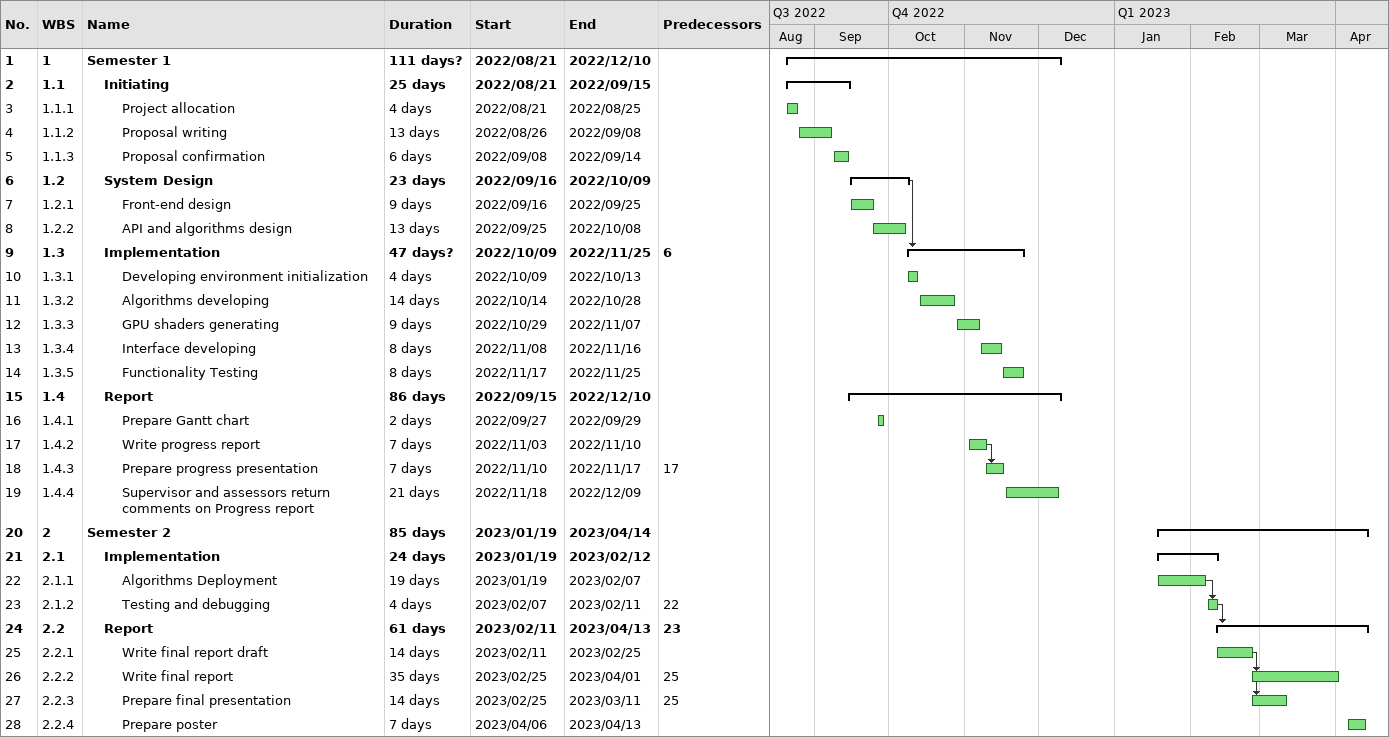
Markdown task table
| ID | WBS | Task | Duration | Start | Finish | Predecessors |
|---|---|---|---|---|---|---|
| 1 | 1 | **Semester 1** | 111d? | 2022-08-21 | 2022-12-10 |  |
| 2 | 1.1 | **Initiating** | 25d | 2022-08-21 | 2022-09-15 |  |
| 3 | 1.1.1 | Project allocation | 4d | 2022-08-21 | 2022-08-25 |  |
| 4 | 1.1.2 | Proposal writing | 13d | 2022-08-26 | 2022-09-08 |  |
| 5 | 1.1.3 | Proposal confirmation | 6d | 2022-09-08 | 2022-09-14 |  |
| 6 | 1.2 | **System Design** | 23d | 2022-09-16 | 2022-10-09 |  |
| 7 | 1.2.1 | Front-end design | 9d | 2022-09-16 | 2022-09-25 |  |
| 8 | 1.2.2 | API and algorithms design | 13d | 2022-09-25 | 2022-10-08 |  |
| 9 | 1.3 | **Implementation** | 47d? | 2022-10-09 | 2022-11-25 | 6 |
| 10 | 1.3.1 | Developing environment initialization | 4d | 2022-10-09 | 2022-10-13 |  |
| 11 | 1.3.2 | Algorithms developing | 14d | 2022-10-14 | 2022-10-28 |  |
| 12 | 1.3.3 | GPU shaders generating | 9d | 2022-10-29 | 2022-11-07 |  |
| 13 | 1.3.4 | Interface developing | 8d | 2022-11-08 | 2022-11-16 |  |
| 14 | 1.3.5 | Functionality Testing | 8d | 2022-11-17 | 2022-11-25 |  |
| 15 | 1.4 | **Report** | 86d | 2022-09-15 | 2022-12-10 |  |
| 16 | 1.4.1 | Prepare Gantt chart | 2d | 2022-09-27 | 2022-09-29 |  |
| 17 | 1.4.2 | Write progress report | 7d | 2022-11-03 | 2022-11-10 |  |
| 18 | 1.4.3 | Prepare progress presentation | 7d | 2022-11-10 | 2022-11-17 | 17 |
| 19 | 1.4.4 | Supervisor and assessors return comments on Progress report | 21d | 2022-11-18 | 2022-12-09 |  |
| 20 | 2 | **Semester 2** | 85d | 2023-01-19 | 2023-04-14 |  |
| 21 | 2.1 | **Implementation** | 24d | 2023-01-19 | 2023-02-12 |  |
| 22 | 2.1.1 | Algorithms Deployment | 19d | 2023-01-19 | 2023-02-07 |  |
| 23 | 2.1.2 | Testing and debugging | 4d | 2023-02-07 | 2023-02-11 | 22 |
| 24 | 2.2 | **Report** | 61d | 2023-02-11 | 2023-04-13 | 23 |
| 25 | 2.2.1 | Write final report draft | 14d | 2023-02-11 | 2023-02-25 |  |
| 26 | 2.2.2 | Write final report | 35d | 2023-02-25 | 2023-04-01 | 25 |
| 27 | 2.2.3 | Prepare final presentation | 14d | 2023-02-25 | 2023-03-11 | 25 |
| 28 | 2.2.4 | Prepare poster | 7d | 2023-04-06 | 2023-04-13 |  |
